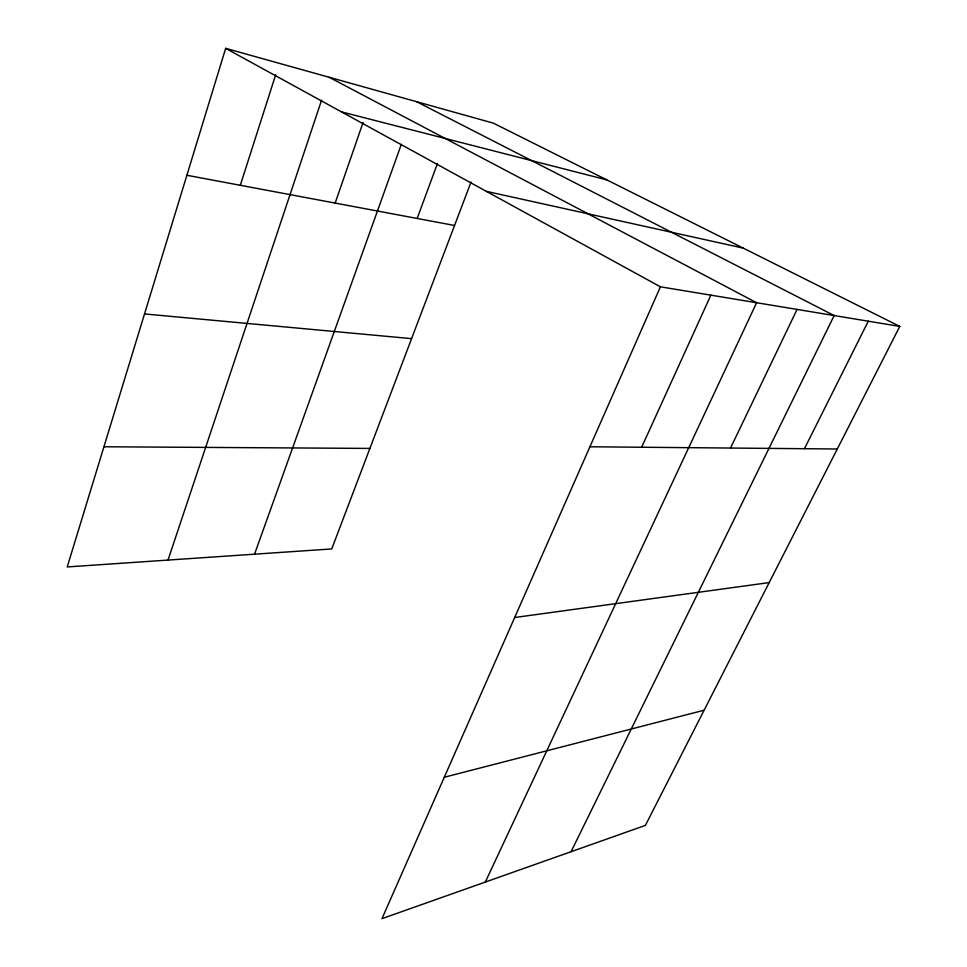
<?xml version="1.0" encoding="UTF-8"?>
<svg xmlns="http://www.w3.org/2000/svg" width="967" height="967" viewBox="0 0 967 967"><rect width="100%" height="100%" fill="white"/><g stroke="black" fill="none" stroke-linecap="round" stroke-linejoin="round"><path stroke-width="1.45" d="M899.781 326.411L660.413 286.812L381.977 918.65L645.4 825.395L899.781 326.411L493.4 123.16L225.662 48.35L67.219 566.94L331.741 548.93L471.05 182.026M240.3 185.289L275.668 74.822M168.028 560.074L321.564 100.181M335.15 203.082L363.084 122.434M254.551 554.188L401.341 144.288M417.164 218.469L437.459 163.496M641.653 447.25L710.866 295.165M485.301 882.073L756.593 302.731L329.215 77.287M730.532 448.047L797.062 309.416M571.062 851.709L834.158 315.556L416.584 101.692M804.447 448.712L868.281 321.201M444.288 777.25L704.109 710.213M514.674 617.514L769.176 582.593M103.94 446.766L369.902 448.422M589.918 446.778L837.277 449.002M144.518 313.937L411.579 338.643M186.885 175.269L454.55 225.48M486.353 191.345L743.2 248.096M341.532 111.906L606.793 179.874M225.662 48.35L660.413 286.812"/></g></svg>
